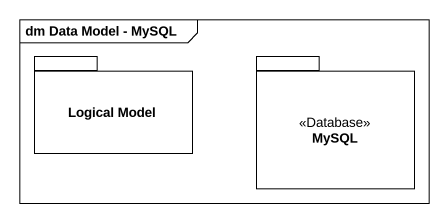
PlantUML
@startuml
mainframe dm Data Model - MySQL
package "Logical Model" as Logical_Model {
}
package MySQL <<Database>> {
}
@enduml
